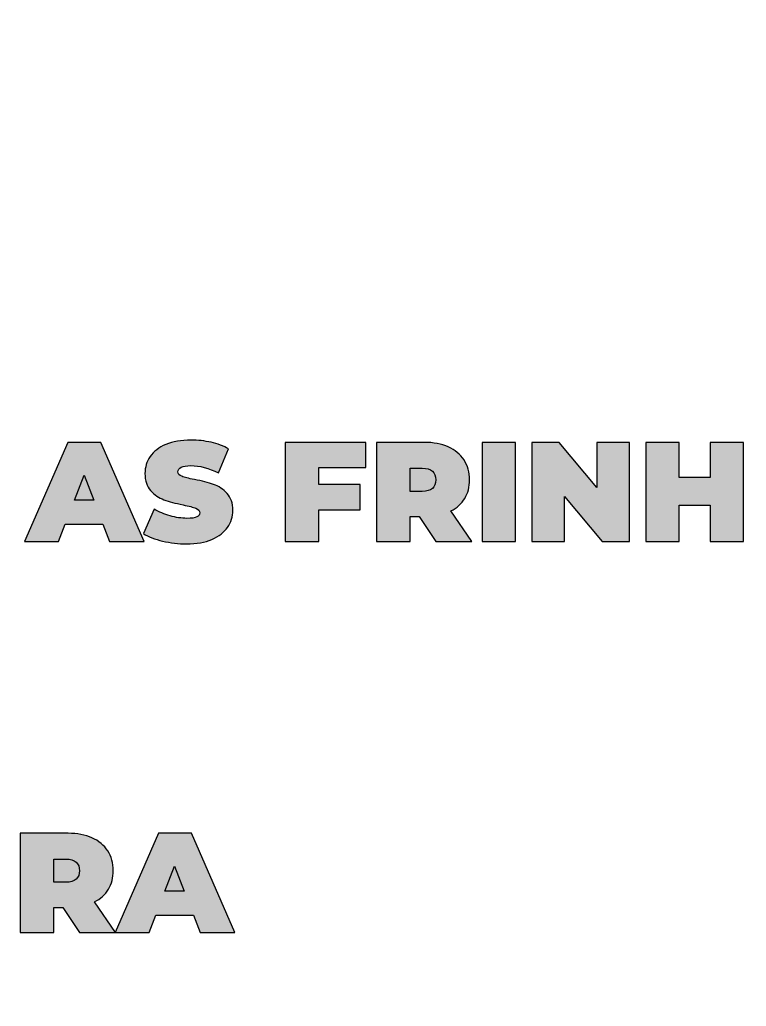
# Model space of a CAD drawing. Header units: centimetres. Extents: x -11.4 to 58.6, y -38.7 to 22.4.
# Drawn here: x 0.787 to 3.6, y 10.962 to 14.782 of the extents above; entities that cross this region are included whole.
import ezdxf

# ---------------------------------------------------------------- set-up
doc = ezdxf.new("R2010")
doc.units = ezdxf.units.CM
doc.header["$MEASUREMENT"] = 0
doc.layers.add('Camada 1', color=7, linetype='Continuous')

msp = doc.modelspace()

# ---------------------------------------------------------------- hatches: boundary and pattern name
at = {"layer": 'Camada 1', "true_color": 0x373435}
h = msp.add_hatch(color=250, dxfattribs=at)
edge = h.paths.add_edge_path()
edge.add_spline(control_points=[(1.10931, 12.82842), (1.10931, 12.82842), (0.96331, 12.82842), (0.96331, 12.82842), (0.96331, 12.82842), (0.93751, 12.76146), (0.93751, 12.76146), (0.93751, 12.76146), (0.80578, 12.76146), (0.80578, 12.76146), (0.80578, 12.76146), (0.97374, 13.14568), (0.97374, 13.14568), (0.97374, 13.14568), (1.10108, 13.14568), (1.10108, 13.14568), (1.10108, 13.14568), (1.26904, 12.76146), (1.26904, 12.76146), (1.26904, 12.76146), (1.13511, 12.76146), (1.13511, 12.76146), (1.13511, 12.76146), (1.10931, 12.82842), (1.10931, 12.82842)], knot_values=[0, 0, 0, 0, 0.125, 0.125, 0.125, 0.25, 0.25, 0.25, 0.375, 0.375, 0.375, 0.5, 0.5, 0.5, 0.625, 0.625, 0.625, 0.75, 0.75, 0.75, 0.875, 0.875, 0.875, 1, 1, 1, 1], degree=3, periodic=1)
h = msp.add_hatch(color=250, dxfattribs=at)
edge = h.paths.add_edge_path()
edge.add_spline(control_points=[(1.43316, 12.75268), (1.40132, 12.75268), (1.37031, 12.75624), (1.34012, 12.76338), (1.30993, 12.77052), (1.28514, 12.78012), (1.26575, 12.7922), (1.26575, 12.7922), (1.30746, 12.8866), (1.30746, 12.8866), (1.32576, 12.87599), (1.34625, 12.86748), (1.36894, 12.86108), (1.39162, 12.85468), (1.4134, 12.85148), (1.43425, 12.85148), (1.45219, 12.85148), (1.46499, 12.85321), (1.47268, 12.85669), (1.48036, 12.86017), (1.4842, 12.86538), (1.4842, 12.87233), (1.4842, 12.88039), (1.47917, 12.88642), (1.46911, 12.89045), (1.45905, 12.89447), (1.44249, 12.89886), (1.41943, 12.90362), (1.38979, 12.90984), (1.3651, 12.91652), (1.34534, 12.92366), (1.32558, 12.93079), (1.30838, 12.9425), (1.29374, 12.95879), (1.2791, 12.97507), (1.27178, 12.99711), (1.27178, 13.02492), (1.27178, 13.04907), (1.27855, 13.07103), (1.29209, 13.09079), (1.30563, 13.11055), (1.32585, 13.1261), (1.35275, 13.13745), (1.37964, 13.14879), (1.4123, 13.15446), (1.45072, 13.15446), (1.47707, 13.15446), (1.50296, 13.15163), (1.52839, 13.14596), (1.55382, 13.14028), (1.57623, 13.13196), (1.59563, 13.12098), (1.59563, 13.12098), (1.55666, 13.02712), (1.55666, 13.02712), (1.51896, 13.04615), (1.48329, 13.05566), (1.44962, 13.05566), (1.41632, 13.05566), (1.39967, 13.04761), (1.39967, 13.03151), (1.39967, 13.02383), (1.40461, 13.01806), (1.41449, 13.01422), (1.42437, 13.01038), (1.44066, 13.00626), (1.46335, 13.00187), (1.49262, 12.99638), (1.51732, 12.99007), (1.53745, 12.98294), (1.55757, 12.9758), (1.57505, 12.96418), (1.58987, 12.94808), (1.60469, 12.93198), (1.61209, 12.91003), (1.61209, 12.88221), (1.61209, 12.85806), (1.60533, 12.8362), (1.59178, 12.81662), (1.57824, 12.79705), (1.55803, 12.7815), (1.53114, 12.76997), (1.50424, 12.75844), (1.47158, 12.75268), (1.43316, 12.75268)], knot_values=[0, 0, 0, 0, 0.0357143, 0.0357143, 0.0357143, 0.0714286, 0.0714286, 0.0714286, 0.1071429, 0.1071429, 0.1071429, 0.1428571, 0.1428571, 0.1428571, 0.1785714, 0.1785714, 0.1785714, 0.2142857, 0.2142857, 0.2142857, 0.25, 0.25, 0.25, 0.2857143, 0.2857143, 0.2857143, 0.3214286, 0.3214286, 0.3214286, 0.3571429, 0.3571429, 0.3571429, 0.3928571, 0.3928571, 0.3928571, 0.4285714, 0.4285714, 0.4285714, 0.4642857, 0.4642857, 0.4642857, 0.5, 0.5, 0.5, 0.5357143, 0.5357143, 0.5357143, 0.5714286, 0.5714286, 0.5714286, 0.6071429, 0.6071429, 0.6071429, 0.6428571, 0.6428571, 0.6428571, 0.6785714, 0.6785714, 0.6785714, 0.7142857, 0.7142857, 0.7142857, 0.75, 0.75, 0.75, 0.7857143, 0.7857143, 0.7857143, 0.8214286, 0.8214286, 0.8214286, 0.8571429, 0.8571429, 0.8571429, 0.8928571, 0.8928571, 0.8928571, 0.9285714, 0.9285714, 0.9285714, 0.9642857, 0.9642857, 0.9642857, 1, 1, 1, 1], degree=3, periodic=1)
h = msp.add_hatch(color=250, dxfattribs=at)
edge = h.paths.add_edge_path()
edge.add_spline(control_points=[(1.94472, 13.04798), (1.94472, 13.04798), (1.94472, 12.98211), (1.94472, 12.98211), (1.94472, 12.98211), (2.10499, 12.98211), (2.10499, 12.98211), (2.10499, 12.98211), (2.10499, 12.88441), (2.10499, 12.88441), (2.10499, 12.88441), (1.94472, 12.88441), (1.94472, 12.88441), (1.94472, 12.88441), (1.94472, 12.76146), (1.94472, 12.76146), (1.94472, 12.76146), (1.81518, 12.76146), (1.81518, 12.76146), (1.81518, 12.76146), (1.81518, 13.14568), (1.81518, 13.14568), (1.81518, 13.14568), (2.1275, 13.14568), (2.1275, 13.14568), (2.1275, 13.14568), (2.1275, 13.04798), (2.1275, 13.04798), (2.1275, 13.04798), (1.94472, 13.04798), (1.94472, 13.04798)], knot_values=[0, 0, 0, 0, 0.1, 0.1, 0.1, 0.2, 0.2, 0.2, 0.3, 0.3, 0.3, 0.4, 0.4, 0.4, 0.5, 0.5, 0.5, 0.6, 0.6, 0.6, 0.7, 0.7, 0.7, 0.8, 0.8, 0.8, 0.9, 0.9, 0.9, 1, 1, 1, 1], degree=3, periodic=1)
h = msp.add_hatch(color=250, dxfattribs=at)
edge = h.paths.add_edge_path()
edge.add_spline(control_points=[(2.33333, 12.85806), (2.33333, 12.85806), (2.2982, 12.85806), (2.2982, 12.85806), (2.2982, 12.85806), (2.2982, 12.76146), (2.2982, 12.76146), (2.2982, 12.76146), (2.16866, 12.76146), (2.16866, 12.76146), (2.16866, 12.76146), (2.16866, 13.14568), (2.16866, 13.14568), (2.16866, 13.14568), (2.35364, 13.14568), (2.35364, 13.14568), (2.38913, 13.14568), (2.42005, 13.13982), (2.4464, 13.12811), (2.47274, 13.11641), (2.49305, 13.09957), (2.50732, 13.07762), (2.5216, 13.05566), (2.52873, 13.03005), (2.52873, 13.00077), (2.52873, 12.97333), (2.52251, 12.94936), (2.51007, 12.92887), (2.49763, 12.90838), (2.4797, 12.89209), (2.45628, 12.88002), (2.45628, 12.88002), (2.53696, 12.76146), (2.53696, 12.76146), (2.53696, 12.76146), (2.39865, 12.76146), (2.39865, 12.76146), (2.39865, 12.76146), (2.33333, 12.85806), (2.33333, 12.85806)], knot_values=[0, 0, 0, 0, 0.0769231, 0.0769231, 0.0769231, 0.1538462, 0.1538462, 0.1538462, 0.2307692, 0.2307692, 0.2307692, 0.3076923, 0.3076923, 0.3076923, 0.3846154, 0.3846154, 0.3846154, 0.4615385, 0.4615385, 0.4615385, 0.5384615, 0.5384615, 0.5384615, 0.6153846, 0.6153846, 0.6153846, 0.6923077, 0.6923077, 0.6923077, 0.7692308, 0.7692308, 0.7692308, 0.8461538, 0.8461538, 0.8461538, 0.9230769, 0.9230769, 0.9230769, 1, 1, 1, 1], degree=3, periodic=1)
h = msp.add_hatch(color=250, dxfattribs=at)
edge = h.paths.add_edge_path()
edge.add_spline(control_points=[(2.57758, 13.14568), (2.57758, 13.14568), (2.70712, 13.14568), (2.70712, 13.14568), (2.70712, 13.14568), (2.70712, 12.76146), (2.70712, 12.76146), (2.70712, 12.76146), (2.57758, 12.76146), (2.57758, 12.76146), (2.57758, 12.76146), (2.57758, 13.14568), (2.57758, 13.14568)], knot_values=[0, 0, 0, 0, 0.25, 0.25, 0.25, 0.5, 0.5, 0.5, 0.75, 0.75, 0.75, 1, 1, 1, 1], degree=3, periodic=1)
h = msp.add_hatch(color=250, dxfattribs=at)
edge = h.paths.add_edge_path()
edge.add_spline(control_points=[(3.14842, 13.14568), (3.14842, 13.14568), (3.14842, 12.76146), (3.14842, 12.76146), (3.14842, 12.76146), (3.04194, 12.76146), (3.04194, 12.76146), (3.04194, 12.76146), (2.89594, 12.936), (2.89594, 12.936), (2.89594, 12.936), (2.89594, 12.76146), (2.89594, 12.76146), (2.89594, 12.76146), (2.76969, 12.76146), (2.76969, 12.76146), (2.76969, 12.76146), (2.76969, 13.14568), (2.76969, 13.14568), (2.76969, 13.14568), (2.87618, 13.14568), (2.87618, 13.14568), (2.87618, 13.14568), (3.02218, 12.97113), (3.02218, 12.97113), (3.02218, 12.97113), (3.02218, 13.14568), (3.02218, 13.14568), (3.02218, 13.14568), (3.14842, 13.14568), (3.14842, 13.14568)], knot_values=[0, 0, 0, 0, 0.1, 0.1, 0.1, 0.2, 0.2, 0.2, 0.3, 0.3, 0.3, 0.4, 0.4, 0.4, 0.5, 0.5, 0.5, 0.6, 0.6, 0.6, 0.7, 0.7, 0.7, 0.8, 0.8, 0.8, 0.9, 0.9, 0.9, 1, 1, 1, 1], degree=3, periodic=1)
h = msp.add_hatch(color=250, dxfattribs=at)
edge = h.paths.add_edge_path()
edge.add_spline(control_points=[(3.58973, 13.14568), (3.58973, 13.14568), (3.58973, 12.76146), (3.58973, 12.76146), (3.58973, 12.76146), (3.46019, 12.76146), (3.46019, 12.76146), (3.46019, 12.76146), (3.46019, 12.90307), (3.46019, 12.90307), (3.46019, 12.90307), (3.34053, 12.90307), (3.34053, 12.90307), (3.34053, 12.90307), (3.34053, 12.76146), (3.34053, 12.76146), (3.34053, 12.76146), (3.211, 12.76146), (3.211, 12.76146), (3.211, 12.76146), (3.211, 13.14568), (3.211, 13.14568), (3.211, 13.14568), (3.34053, 13.14568), (3.34053, 13.14568), (3.34053, 13.14568), (3.34053, 13.00956), (3.34053, 13.00956), (3.34053, 13.00956), (3.46019, 13.00956), (3.46019, 13.00956), (3.46019, 13.00956), (3.46019, 13.14568), (3.46019, 13.14568), (3.46019, 13.14568), (3.58973, 13.14568), (3.58973, 13.14568)], knot_values=[0, 0, 0, 0, 0.0833333, 0.0833333, 0.0833333, 0.1666667, 0.1666667, 0.1666667, 0.25, 0.25, 0.25, 0.3333333, 0.3333333, 0.3333333, 0.4166667, 0.4166667, 0.4166667, 0.5, 0.5, 0.5, 0.5833333, 0.5833333, 0.5833333, 0.6666667, 0.6666667, 0.6666667, 0.75, 0.75, 0.75, 0.8333333, 0.8333333, 0.8333333, 0.9166667, 0.9166667, 0.9166667, 1, 1, 1, 1], degree=3, periodic=1)
h = msp.add_hatch(color=250, dxfattribs=at)
edge = h.paths.add_edge_path()
edge.add_spline(control_points=[(2.3981, 13.00077), (2.3981, 13.01504), (2.39371, 13.02611), (2.38492, 13.03398), (2.37614, 13.04185), (2.36297, 13.04578), (2.3454, 13.04578), (2.3454, 13.04578), (2.2982, 13.04578), (2.2982, 13.04578), (2.2982, 13.04578), (2.2982, 12.95576), (2.2982, 12.95576), (2.2982, 12.95576), (2.3454, 12.95576), (2.3454, 12.95576), (2.36297, 12.95576), (2.37614, 12.9597), (2.38492, 12.96757), (2.39371, 12.97543), (2.3981, 12.9865), (2.3981, 13.00077)], knot_values=[0, 0, 0, 0, 0.1428571, 0.1428571, 0.1428571, 0.2857143, 0.2857143, 0.2857143, 0.4285714, 0.4285714, 0.4285714, 0.5714286, 0.5714286, 0.5714286, 0.7142857, 0.7142857, 0.7142857, 0.8571429, 0.8571429, 0.8571429, 1, 1, 1, 1], degree=3, periodic=1)
h = msp.add_hatch(color=250, dxfattribs=at)
edge = h.paths.add_edge_path()
edge.add_spline(control_points=[(1.07364, 12.92173), (1.07364, 12.92173), (1.03631, 13.01834), (1.03631, 13.01834), (1.03631, 13.01834), (0.99899, 12.92173), (0.99899, 12.92173), (0.99899, 12.92173), (1.07364, 12.92173), (1.07364, 12.92173)], knot_values=[0, 0, 0, 0, 0.3333333, 0.3333333, 0.3333333, 0.6666667, 0.6666667, 0.6666667, 1, 1, 1, 1], degree=3, periodic=1)
h = msp.add_hatch(color=250, dxfattribs=at)
edge = h.paths.add_edge_path()
edge.add_spline(control_points=[(0.95371, 11.34424), (0.95371, 11.34424), (0.91858, 11.34424), (0.91858, 11.34424), (0.91858, 11.34424), (0.91858, 11.24763), (0.91858, 11.24763), (0.91858, 11.24763), (0.78904, 11.24763), (0.78904, 11.24763), (0.78904, 11.24763), (0.78904, 11.63185), (0.78904, 11.63185), (0.78904, 11.63185), (0.97402, 11.63185), (0.97402, 11.63185), (1.00951, 11.63185), (1.04043, 11.626), (1.06678, 11.61429), (1.09312, 11.60258), (1.11343, 11.58575), (1.1277, 11.56379), (1.14198, 11.54184), (1.14911, 11.51622), (1.14911, 11.48695), (1.14911, 11.4595), (1.14289, 11.43553), (1.13045, 11.41504), (1.11801, 11.39455), (1.10008, 11.37827), (1.07666, 11.36619), (1.07666, 11.36619), (1.15734, 11.24763), (1.15734, 11.24763), (1.15734, 11.24763), (1.01903, 11.24763), (1.01903, 11.24763), (1.01903, 11.24763), (0.95371, 11.34424), (0.95371, 11.34424)], knot_values=[0, 0, 0, 0, 0.0769231, 0.0769231, 0.0769231, 0.1538462, 0.1538462, 0.1538462, 0.2307692, 0.2307692, 0.2307692, 0.3076923, 0.3076923, 0.3076923, 0.3846154, 0.3846154, 0.3846154, 0.4615385, 0.4615385, 0.4615385, 0.5384615, 0.5384615, 0.5384615, 0.6153846, 0.6153846, 0.6153846, 0.6923077, 0.6923077, 0.6923077, 0.7692308, 0.7692308, 0.7692308, 0.8461538, 0.8461538, 0.8461538, 0.9230769, 0.9230769, 0.9230769, 1, 1, 1, 1], degree=3, periodic=1)
h = msp.add_hatch(color=250, dxfattribs=at)
edge = h.paths.add_edge_path()
edge.add_spline(control_points=[(1.45978, 11.3146), (1.45978, 11.3146), (1.31378, 11.3146), (1.31378, 11.3146), (1.31378, 11.3146), (1.28798, 11.24763), (1.28798, 11.24763), (1.28798, 11.24763), (1.15625, 11.24763), (1.15625, 11.24763), (1.15625, 11.24763), (1.32421, 11.63185), (1.32421, 11.63185), (1.32421, 11.63185), (1.45155, 11.63185), (1.45155, 11.63185), (1.45155, 11.63185), (1.61951, 11.24763), (1.61951, 11.24763), (1.61951, 11.24763), (1.48558, 11.24763), (1.48558, 11.24763), (1.48558, 11.24763), (1.45978, 11.3146), (1.45978, 11.3146)], knot_values=[0, 0, 0, 0, 0.125, 0.125, 0.125, 0.25, 0.25, 0.25, 0.375, 0.375, 0.375, 0.5, 0.5, 0.5, 0.625, 0.625, 0.625, 0.75, 0.75, 0.75, 0.875, 0.875, 0.875, 1, 1, 1, 1], degree=3, periodic=1)
h = msp.add_hatch(color=250, dxfattribs=at)
edge = h.paths.add_edge_path()
edge.add_spline(control_points=[(1.01848, 11.48695), (1.01848, 11.50122), (1.01409, 11.51229), (1.0053, 11.52016), (0.99652, 11.52802), (0.98335, 11.53196), (0.96578, 11.53196), (0.96578, 11.53196), (0.91858, 11.53196), (0.91858, 11.53196), (0.91858, 11.53196), (0.91858, 11.44194), (0.91858, 11.44194), (0.91858, 11.44194), (0.96578, 11.44194), (0.96578, 11.44194), (0.98335, 11.44194), (0.99652, 11.44587), (1.0053, 11.45374), (1.01409, 11.46161), (1.01848, 11.47268), (1.01848, 11.48695)], knot_values=[0, 0, 0, 0, 0.1428571, 0.1428571, 0.1428571, 0.2857143, 0.2857143, 0.2857143, 0.4285714, 0.4285714, 0.4285714, 0.5714286, 0.5714286, 0.5714286, 0.7142857, 0.7142857, 0.7142857, 0.8571429, 0.8571429, 0.8571429, 1, 1, 1, 1], degree=3, periodic=1)
h = msp.add_hatch(color=250, dxfattribs=at)
edge = h.paths.add_edge_path()
edge.add_spline(control_points=[(1.4241, 11.40791), (1.4241, 11.40791), (1.38678, 11.50451), (1.38678, 11.50451), (1.38678, 11.50451), (1.34945, 11.40791), (1.34945, 11.40791), (1.34945, 11.40791), (1.4241, 11.40791), (1.4241, 11.40791)], knot_values=[0, 0, 0, 0, 0.3333333, 0.3333333, 0.3333333, 0.6666667, 0.6666667, 0.6666667, 1, 1, 1, 1], degree=3, periodic=1)

# ---------------------------------------------------------------- linework, layer by layer
at = {"layer": 'Camada 1', "color": 250, "lineweight": 20}
msp.add_open_spline([(-6.39065, 22.42335), (-6.39065, 22.42335), (-3.39065, 22.42335), (-3.39065, 22.42335), (2.10935, 22.42335), (6.60935, 17.92336), (6.60935, 12.42336), (6.60935, 12.42336), (6.60935, -27.57665), (6.60935, -27.57665), (6.60935, -27.57665), (-11.39065, -27.57665), (-11.39065, -27.57665), (-11.39065, -27.57665), (-11.39065, 17.42334), (-11.39065, 17.42334), (-11.39065, 20.17334), (-9.14065, 22.42335), (-6.39065, 22.42335)], degree=3, knots=[0, 0, 0, 0, 0.1666667, 0.1666667, 0.1666667, 0.3333333, 0.3333333, 0.3333333, 0.5, 0.5, 0.5, 0.6666667, 0.6666667, 0.6666667, 0.8333333, 0.8333333, 0.8333333, 1, 1, 1, 1], dxfattribs=at)
at = {"layer": 'Camada 1', "color": 250}
for points, knots in [([(1.10931, 12.82842), (1.10931, 12.82842), (0.96331, 12.82842), (0.96331, 12.82842), (0.96331, 12.82842), (0.93751, 12.76146), (0.93751, 12.76146), (0.93751, 12.76146), (0.80578, 12.76146), (0.80578, 12.76146), (0.80578, 12.76146), (0.97374, 13.14568), (0.97374, 13.14568), (0.97374, 13.14568), (1.10108, 13.14568), (1.10108, 13.14568), (1.10108, 13.14568), (1.26904, 12.76146), (1.26904, 12.76146), (1.26904, 12.76146), (1.13511, 12.76146), (1.13511, 12.76146), (1.13511, 12.76146), (1.10931, 12.82842), (1.10931, 12.82842)], [0, 0, 0, 0, 0.125, 0.125, 0.125, 0.25, 0.25, 0.25, 0.375, 0.375, 0.375, 0.5, 0.5, 0.5, 0.625, 0.625, 0.625, 0.75, 0.75, 0.75, 0.875, 0.875, 0.875, 1, 1, 1, 1]), ([(1.43316, 12.75268), (1.40132, 12.75268), (1.37031, 12.75624), (1.34012, 12.76338), (1.30993, 12.77052), (1.28514, 12.78012), (1.26575, 12.7922), (1.26575, 12.7922), (1.30746, 12.8866), (1.30746, 12.8866), (1.32576, 12.87599), (1.34625, 12.86748), (1.36894, 12.86108), (1.39162, 12.85468), (1.4134, 12.85148), (1.43425, 12.85148), (1.45219, 12.85148), (1.46499, 12.85321), (1.47268, 12.85669), (1.48036, 12.86017), (1.4842, 12.86538), (1.4842, 12.87233), (1.4842, 12.88039), (1.47917, 12.88642), (1.46911, 12.89045), (1.45905, 12.89447), (1.44249, 12.89886), (1.41943, 12.90362), (1.38979, 12.90984), (1.3651, 12.91652), (1.34534, 12.92366), (1.32558, 12.93079), (1.30838, 12.9425), (1.29374, 12.95879), (1.2791, 12.97507), (1.27178, 12.99711), (1.27178, 13.02492), (1.27178, 13.04907), (1.27855, 13.07103), (1.29209, 13.09079), (1.30563, 13.11055), (1.32585, 13.1261), (1.35275, 13.13745), (1.37964, 13.14879), (1.4123, 13.15446), (1.45072, 13.15446), (1.47707, 13.15446), (1.50296, 13.15163), (1.52839, 13.14596), (1.55382, 13.14028), (1.57623, 13.13196), (1.59563, 13.12098), (1.59563, 13.12098), (1.55666, 13.02712), (1.55666, 13.02712), (1.51896, 13.04615), (1.48329, 13.05566), (1.44962, 13.05566), (1.41632, 13.05566), (1.39967, 13.04761), (1.39967, 13.03151), (1.39967, 13.02383), (1.40461, 13.01806), (1.41449, 13.01422), (1.42437, 13.01038), (1.44066, 13.00626), (1.46335, 13.00187), (1.49262, 12.99638), (1.51732, 12.99007), (1.53745, 12.98294), (1.55757, 12.9758), (1.57505, 12.96418), (1.58987, 12.94808), (1.60469, 12.93198), (1.61209, 12.91003), (1.61209, 12.88221), (1.61209, 12.85806), (1.60533, 12.8362), (1.59178, 12.81662), (1.57824, 12.79705), (1.55803, 12.7815), (1.53114, 12.76997), (1.50424, 12.75844), (1.47158, 12.75268), (1.43316, 12.75268)], [0, 0, 0, 0, 0.0357143, 0.0357143, 0.0357143, 0.0714286, 0.0714286, 0.0714286, 0.1071429, 0.1071429, 0.1071429, 0.1428571, 0.1428571, 0.1428571, 0.1785714, 0.1785714, 0.1785714, 0.2142857, 0.2142857, 0.2142857, 0.25, 0.25, 0.25, 0.2857143, 0.2857143, 0.2857143, 0.3214286, 0.3214286, 0.3214286, 0.3571429, 0.3571429, 0.3571429, 0.3928571, 0.3928571, 0.3928571, 0.4285714, 0.4285714, 0.4285714, 0.4642857, 0.4642857, 0.4642857, 0.5, 0.5, 0.5, 0.5357143, 0.5357143, 0.5357143, 0.5714286, 0.5714286, 0.5714286, 0.6071429, 0.6071429, 0.6071429, 0.6428571, 0.6428571, 0.6428571, 0.6785714, 0.6785714, 0.6785714, 0.7142857, 0.7142857, 0.7142857, 0.75, 0.75, 0.75, 0.7857143, 0.7857143, 0.7857143, 0.8214286, 0.8214286, 0.8214286, 0.8571429, 0.8571429, 0.8571429, 0.8928571, 0.8928571, 0.8928571, 0.9285714, 0.9285714, 0.9285714, 0.9642857, 0.9642857, 0.9642857, 1, 1, 1, 1]), ([(1.94472, 13.04798), (1.94472, 13.04798), (1.94472, 12.98211), (1.94472, 12.98211), (1.94472, 12.98211), (2.10499, 12.98211), (2.10499, 12.98211), (2.10499, 12.98211), (2.10499, 12.88441), (2.10499, 12.88441), (2.10499, 12.88441), (1.94472, 12.88441), (1.94472, 12.88441), (1.94472, 12.88441), (1.94472, 12.76146), (1.94472, 12.76146), (1.94472, 12.76146), (1.81518, 12.76146), (1.81518, 12.76146), (1.81518, 12.76146), (1.81518, 13.14568), (1.81518, 13.14568), (1.81518, 13.14568), (2.1275, 13.14568), (2.1275, 13.14568), (2.1275, 13.14568), (2.1275, 13.04798), (2.1275, 13.04798), (2.1275, 13.04798), (1.94472, 13.04798), (1.94472, 13.04798)], [0, 0, 0, 0, 0.1, 0.1, 0.1, 0.2, 0.2, 0.2, 0.3, 0.3, 0.3, 0.4, 0.4, 0.4, 0.5, 0.5, 0.5, 0.6, 0.6, 0.6, 0.7, 0.7, 0.7, 0.8, 0.8, 0.8, 0.9, 0.9, 0.9, 1, 1, 1, 1]), ([(2.33333, 12.85806), (2.33333, 12.85806), (2.2982, 12.85806), (2.2982, 12.85806), (2.2982, 12.85806), (2.2982, 12.76146), (2.2982, 12.76146), (2.2982, 12.76146), (2.16866, 12.76146), (2.16866, 12.76146), (2.16866, 12.76146), (2.16866, 13.14568), (2.16866, 13.14568), (2.16866, 13.14568), (2.35364, 13.14568), (2.35364, 13.14568), (2.38913, 13.14568), (2.42005, 13.13982), (2.4464, 13.12811), (2.47274, 13.11641), (2.49305, 13.09957), (2.50732, 13.07762), (2.5216, 13.05566), (2.52873, 13.03005), (2.52873, 13.00077), (2.52873, 12.97333), (2.52251, 12.94936), (2.51007, 12.92887), (2.49763, 12.90838), (2.4797, 12.89209), (2.45628, 12.88002), (2.45628, 12.88002), (2.53696, 12.76146), (2.53696, 12.76146), (2.53696, 12.76146), (2.39865, 12.76146), (2.39865, 12.76146), (2.39865, 12.76146), (2.33333, 12.85806), (2.33333, 12.85806)], [0, 0, 0, 0, 0.0769231, 0.0769231, 0.0769231, 0.1538462, 0.1538462, 0.1538462, 0.2307692, 0.2307692, 0.2307692, 0.3076923, 0.3076923, 0.3076923, 0.3846154, 0.3846154, 0.3846154, 0.4615385, 0.4615385, 0.4615385, 0.5384615, 0.5384615, 0.5384615, 0.6153846, 0.6153846, 0.6153846, 0.6923077, 0.6923077, 0.6923077, 0.7692308, 0.7692308, 0.7692308, 0.8461538, 0.8461538, 0.8461538, 0.9230769, 0.9230769, 0.9230769, 1, 1, 1, 1]), ([(2.57758, 13.14568), (2.57758, 13.14568), (2.70712, 13.14568), (2.70712, 13.14568), (2.70712, 13.14568), (2.70712, 12.76146), (2.70712, 12.76146), (2.70712, 12.76146), (2.57758, 12.76146), (2.57758, 12.76146), (2.57758, 12.76146), (2.57758, 13.14568), (2.57758, 13.14568)], [0, 0, 0, 0, 0.25, 0.25, 0.25, 0.5, 0.5, 0.5, 0.75, 0.75, 0.75, 1, 1, 1, 1]), ([(3.14842, 13.14568), (3.14842, 13.14568), (3.14842, 12.76146), (3.14842, 12.76146), (3.14842, 12.76146), (3.04194, 12.76146), (3.04194, 12.76146), (3.04194, 12.76146), (2.89594, 12.936), (2.89594, 12.936), (2.89594, 12.936), (2.89594, 12.76146), (2.89594, 12.76146), (2.89594, 12.76146), (2.76969, 12.76146), (2.76969, 12.76146), (2.76969, 12.76146), (2.76969, 13.14568), (2.76969, 13.14568), (2.76969, 13.14568), (2.87618, 13.14568), (2.87618, 13.14568), (2.87618, 13.14568), (3.02218, 12.97113), (3.02218, 12.97113), (3.02218, 12.97113), (3.02218, 13.14568), (3.02218, 13.14568), (3.02218, 13.14568), (3.14842, 13.14568), (3.14842, 13.14568)], [0, 0, 0, 0, 0.1, 0.1, 0.1, 0.2, 0.2, 0.2, 0.3, 0.3, 0.3, 0.4, 0.4, 0.4, 0.5, 0.5, 0.5, 0.6, 0.6, 0.6, 0.7, 0.7, 0.7, 0.8, 0.8, 0.8, 0.9, 0.9, 0.9, 1, 1, 1, 1]), ([(3.58973, 13.14568), (3.58973, 13.14568), (3.58973, 12.76146), (3.58973, 12.76146), (3.58973, 12.76146), (3.46019, 12.76146), (3.46019, 12.76146), (3.46019, 12.76146), (3.46019, 12.90307), (3.46019, 12.90307), (3.46019, 12.90307), (3.34053, 12.90307), (3.34053, 12.90307), (3.34053, 12.90307), (3.34053, 12.76146), (3.34053, 12.76146), (3.34053, 12.76146), (3.211, 12.76146), (3.211, 12.76146), (3.211, 12.76146), (3.211, 13.14568), (3.211, 13.14568), (3.211, 13.14568), (3.34053, 13.14568), (3.34053, 13.14568), (3.34053, 13.14568), (3.34053, 13.00956), (3.34053, 13.00956), (3.34053, 13.00956), (3.46019, 13.00956), (3.46019, 13.00956), (3.46019, 13.00956), (3.46019, 13.14568), (3.46019, 13.14568), (3.46019, 13.14568), (3.58973, 13.14568), (3.58973, 13.14568)], [0, 0, 0, 0, 0.0833333, 0.0833333, 0.0833333, 0.1666667, 0.1666667, 0.1666667, 0.25, 0.25, 0.25, 0.3333333, 0.3333333, 0.3333333, 0.4166667, 0.4166667, 0.4166667, 0.5, 0.5, 0.5, 0.5833333, 0.5833333, 0.5833333, 0.6666667, 0.6666667, 0.6666667, 0.75, 0.75, 0.75, 0.8333333, 0.8333333, 0.8333333, 0.9166667, 0.9166667, 0.9166667, 1, 1, 1, 1]), ([(2.3981, 13.00077), (2.3981, 13.01504), (2.39371, 13.02611), (2.38492, 13.03398), (2.37614, 13.04185), (2.36297, 13.04578), (2.3454, 13.04578), (2.3454, 13.04578), (2.2982, 13.04578), (2.2982, 13.04578), (2.2982, 13.04578), (2.2982, 12.95576), (2.2982, 12.95576), (2.2982, 12.95576), (2.3454, 12.95576), (2.3454, 12.95576), (2.36297, 12.95576), (2.37614, 12.9597), (2.38492, 12.96757), (2.39371, 12.97543), (2.3981, 12.9865), (2.3981, 13.00077)], [0, 0, 0, 0, 0.1428571, 0.1428571, 0.1428571, 0.2857143, 0.2857143, 0.2857143, 0.4285714, 0.4285714, 0.4285714, 0.5714286, 0.5714286, 0.5714286, 0.7142857, 0.7142857, 0.7142857, 0.8571429, 0.8571429, 0.8571429, 1, 1, 1, 1]), ([(1.07364, 12.92173), (1.07364, 12.92173), (1.03631, 13.01834), (1.03631, 13.01834), (1.03631, 13.01834), (0.99899, 12.92173), (0.99899, 12.92173), (0.99899, 12.92173), (1.07364, 12.92173), (1.07364, 12.92173)], [0, 0, 0, 0, 0.3333333, 0.3333333, 0.3333333, 0.6666667, 0.6666667, 0.6666667, 1, 1, 1, 1]), ([(0.95371, 11.34424), (0.95371, 11.34424), (0.91858, 11.34424), (0.91858, 11.34424), (0.91858, 11.34424), (0.91858, 11.24763), (0.91858, 11.24763), (0.91858, 11.24763), (0.78904, 11.24763), (0.78904, 11.24763), (0.78904, 11.24763), (0.78904, 11.63185), (0.78904, 11.63185), (0.78904, 11.63185), (0.97402, 11.63185), (0.97402, 11.63185), (1.00951, 11.63185), (1.04043, 11.626), (1.06678, 11.61429), (1.09312, 11.60258), (1.11343, 11.58575), (1.1277, 11.56379), (1.14198, 11.54184), (1.14911, 11.51622), (1.14911, 11.48695), (1.14911, 11.4595), (1.14289, 11.43553), (1.13045, 11.41504), (1.11801, 11.39455), (1.10008, 11.37827), (1.07666, 11.36619), (1.07666, 11.36619), (1.15734, 11.24763), (1.15734, 11.24763), (1.15734, 11.24763), (1.01903, 11.24763), (1.01903, 11.24763), (1.01903, 11.24763), (0.95371, 11.34424), (0.95371, 11.34424)], [0, 0, 0, 0, 0.0769231, 0.0769231, 0.0769231, 0.1538462, 0.1538462, 0.1538462, 0.2307692, 0.2307692, 0.2307692, 0.3076923, 0.3076923, 0.3076923, 0.3846154, 0.3846154, 0.3846154, 0.4615385, 0.4615385, 0.4615385, 0.5384615, 0.5384615, 0.5384615, 0.6153846, 0.6153846, 0.6153846, 0.6923077, 0.6923077, 0.6923077, 0.7692308, 0.7692308, 0.7692308, 0.8461538, 0.8461538, 0.8461538, 0.9230769, 0.9230769, 0.9230769, 1, 1, 1, 1]), ([(1.45978, 11.3146), (1.45978, 11.3146), (1.31378, 11.3146), (1.31378, 11.3146), (1.31378, 11.3146), (1.28798, 11.24763), (1.28798, 11.24763), (1.28798, 11.24763), (1.15625, 11.24763), (1.15625, 11.24763), (1.15625, 11.24763), (1.32421, 11.63185), (1.32421, 11.63185), (1.32421, 11.63185), (1.45155, 11.63185), (1.45155, 11.63185), (1.45155, 11.63185), (1.61951, 11.24763), (1.61951, 11.24763), (1.61951, 11.24763), (1.48558, 11.24763), (1.48558, 11.24763), (1.48558, 11.24763), (1.45978, 11.3146), (1.45978, 11.3146)], [0, 0, 0, 0, 0.125, 0.125, 0.125, 0.25, 0.25, 0.25, 0.375, 0.375, 0.375, 0.5, 0.5, 0.5, 0.625, 0.625, 0.625, 0.75, 0.75, 0.75, 0.875, 0.875, 0.875, 1, 1, 1, 1]), ([(1.01848, 11.48695), (1.01848, 11.50122), (1.01409, 11.51229), (1.0053, 11.52016), (0.99652, 11.52802), (0.98335, 11.53196), (0.96578, 11.53196), (0.96578, 11.53196), (0.91858, 11.53196), (0.91858, 11.53196), (0.91858, 11.53196), (0.91858, 11.44194), (0.91858, 11.44194), (0.91858, 11.44194), (0.96578, 11.44194), (0.96578, 11.44194), (0.98335, 11.44194), (0.99652, 11.44587), (1.0053, 11.45374), (1.01409, 11.46161), (1.01848, 11.47268), (1.01848, 11.48695)], [0, 0, 0, 0, 0.1428571, 0.1428571, 0.1428571, 0.2857143, 0.2857143, 0.2857143, 0.4285714, 0.4285714, 0.4285714, 0.5714286, 0.5714286, 0.5714286, 0.7142857, 0.7142857, 0.7142857, 0.8571429, 0.8571429, 0.8571429, 1, 1, 1, 1]), ([(1.4241, 11.40791), (1.4241, 11.40791), (1.38678, 11.50451), (1.38678, 11.50451), (1.38678, 11.50451), (1.34945, 11.40791), (1.34945, 11.40791), (1.34945, 11.40791), (1.4241, 11.40791), (1.4241, 11.40791)], [0, 0, 0, 0, 0.3333333, 0.3333333, 0.3333333, 0.6666667, 0.6666667, 0.6666667, 1, 1, 1, 1])]:
    msp.add_open_spline(points, degree=3, knots=knots, dxfattribs=at)

doc.saveas('drawing.dxf')
